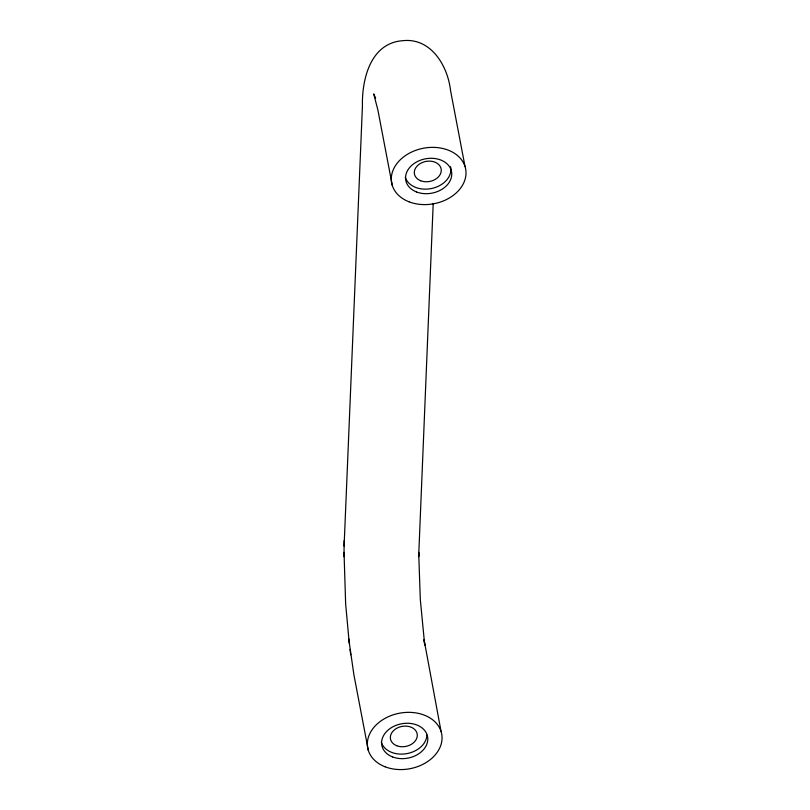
<?xml version="1.0" encoding="UTF-8"?>
<svg xmlns="http://www.w3.org/2000/svg" width="810" height="810" viewBox="0 0 810 810"><rect width="100%" height="100%" fill="white"/><g stroke="black" fill="none" stroke-linecap="round" stroke-linejoin="round"><path stroke-width="1.21" d="M349.262 643.262L345.647 603.987L344.027 552.379M344.098 546.062L362.434 105.958C361.797 79.309 370.494 43.001 402.742 40.692C431.153 37.513 447.859 66.116 450.573 90.7L465.031 166.546M344.007 556.662L344.128 540.665M433.208 203.421L418.659 556.683L418.679 552.4L420.319 599.724L424.724 645.124L424.065 639.687L441.075 731.511M375.637 98.111L373.693 93.899L377.895 110.008L392.283 185.429M368.317 750.404L353.859 674.558L348.745 638.918M350.052 649.387L350.71 654.824M426.931 735.105A23.287 17.466 -10.8 0 1 406.104 753.756A23.287 17.466 -10.8 0 1 381.328 742.264M450.593 166.708A23.287 17.466 -10.8 0 1 432.307 188.345A23.287 17.466 -10.8 0 1 405.294 177.289M384.983 766.746A37.645 28.239 -10.8 0 0 442.037 738.831A37.645 28.239 -10.8 0 0 387.079 717.306A37.645 28.239 -10.8 0 0 384.983 766.746M392.506 756.904A23.287 17.466 -10.8 0 0 427.791 739.641A23.287 17.466 -10.8 0 0 393.802 726.327A23.287 17.466 -10.8 0 0 392.506 756.904M408.939 201.771A37.645 28.239 -10.8 0 0 465.993 173.856A37.645 28.239 -10.8 0 0 411.034 152.331A37.645 28.239 -10.8 0 0 408.939 201.771M396.718 745.726A13.588 10.186 -10.8 0 0 417.302 735.652A13.588 10.186 -10.8 0 0 397.477 727.886A13.588 10.186 -10.8 0 0 396.718 745.726M416.462 191.94A23.287 17.466 -10.8 0 0 451.757 174.666A23.287 17.466 -10.8 0 0 417.757 161.362A23.287 17.466 -10.8 0 0 416.462 191.94M420.673 180.751A13.588 10.186 -10.8 0 0 441.268 170.677A13.588 10.186 -10.8 0 0 421.433 162.911A13.588 10.186 -10.8 0 0 420.673 180.751"/></g></svg>
